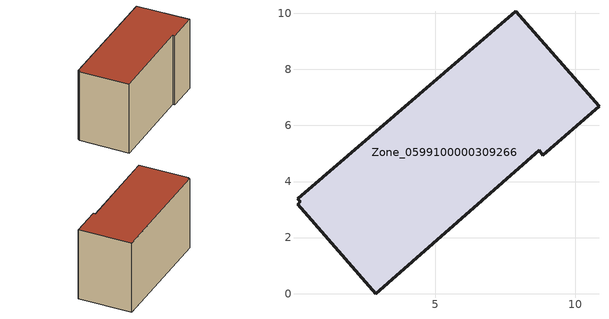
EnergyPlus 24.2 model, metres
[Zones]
Zone_0599100000309266
 floor ground (C_G): 8.84,4.94 8.72,5.11 2.89,0 0.09,3.2 0.19,3.28 0.09,3.38 7.88,10.07 10.85,6.68 z0
 wall outside (C_F): 8.72,5.11 8.84,4.94 10.85,6.68 7.88,10.07 0.09,3.38 0.19,3.28 0.09,3.2 2.89,0 8.72,5.11 z0:6.23
 roof outside (C_R): 0.09,3.38 0.19,3.28 0.09,3.2 2.89,0 8.72,5.11 8.84,4.94 10.85,6.68 7.88,10.07 z6.23
[BUILDING]
Pand.0599100000309266: North Axis=0; Terrain=City; Loads Convergence Tolerance Value=0.04; Temperature Convergence Tolerance Value=0.4; Solar Distribution=FullExterior; Maximum Number of Warmup Days=25; Minimum Number of Warmup Days=1
[Site:Location]
Rotterdam.The.Hague.AP_ZH_NLD Design_Conditions: Latitude=51.96; Longitude=4.45; Time Zone=1; Elevation=-4.5
[SITE:GROUNDTEMPERATURE:BUILDINGSURFACE]
18, 18, 18, 18, 18, 18, 18, 18, 18, 18, 18, 18
[MATERIAL] Thermal Absorptance=0.9; Solar Absorptance=0.7; Visible Absorptance=0.7
Name | Roughness | Thickness | Conductivity | Density | Specific Heat
G.TI.1946 | MediumSmooth | 0.15 | 1 | 540 | 1210
F.TI.1946 | Rough | 0.3 | 0.857143 | 1920 | 840
R.TI.1946 | MediumRough | 0.2 | 0.1 | 1500 | 1000
[CONSTRUCTION]
C_G: G.TI.1946
C_F: F.TI.1946
C_R: R.TI.1946
[ZONE]
Zone_0599100000309266: Type=1; Multiplier=1; Ceiling Height=Autocalculate; Volume=Autocalculate; Floor Area=autocalculate; Part of Total Floor Area=Yes
[ZONEINFILTRATION:DESIGNFLOWRATE]
Infil_Zone_0599100000309266: Zone or ZoneList or Space or SpaceList=Zone_0599100000309266; Schedule=AlwaysOn; Design Flow Rate Calculation Method=Flow/Area; Flow Rate per Floor Area=0.003; Constant Term Coefficient=1; Temperature Term Coefficient=0; Velocity Term Coefficient=0; Velocity Squared Term Coefficient=0
[HVACTEMPLATE:ZONE:IDEALLOADSAIRSYSTEM]
Zone_0599100000309266: Maximum Heating Supply Air Temperature=50; Minimum Cooling Supply Air Temperature=13; Maximum Heating Supply Air Humidity Ratio=0.0156; Minimum Cooling Supply Air Humidity Ratio=0.0077; Heating Limit=NoLimit; Cooling Limit=NoLimit; Dehumidification Control Type=ConstantSensibleHeatRatio; Cooling Sensible Heat Ratio=0.7; Dehumidification Setpoint=60; Humidification Control Type=None; Humidification Setpoint=30; Outdoor Air Method=None; Outdoor Air Flow Rate per Person=0.00944; Outdoor Air Flow Rate per Zone Floor Area=0; Outdoor Air Flow Rate per Zone=0; Demand Controlled Ventilation Type=None; Outdoor Air Economizer Type=NoEconomizer; Heat Recovery Type=None; Sensible Heat Recovery Effectiveness=0.7; Latent Heat Recovery Effectiveness=0.65
[ZONECONTROL:THERMOSTAT]
ThermostatControl_Zone_0599100000309266: Zone or ZoneList=Zone_0599100000309266; Control Type Schedule=DualSetpointControlType; Control 1=Thermostat_Zone_0599100000309266; Temperature Difference Between Cutout And Setpoint=0
[THERMOSTATSETPOINT:DUALSETPOINT]
Thermostat_Zone_0599100000309266: Heating Setpoint Temperature Schedule=HeatingSetpoint_Zone_0599100000309266; Cooling Setpoint Temperature Schedule=CoolingSetpoint_Zone_0599100000309266
[SCHEDULE:COMPACT]
HeatingSetpoint_Zone_0599100000309266: Through: 12/31, For: AllDays, Until: 24:00, 21
CoolingSetpoint_Zone_0599100000309266: Through: 12/31, For: AllDays, Until: 24:00, 24
DualSetpointControlType: Through: 12/31, For: AllDays, Until: 24:00, 4
AlwaysOn: Through: 12/31, For: AllDays, Until: 24:00, 1
